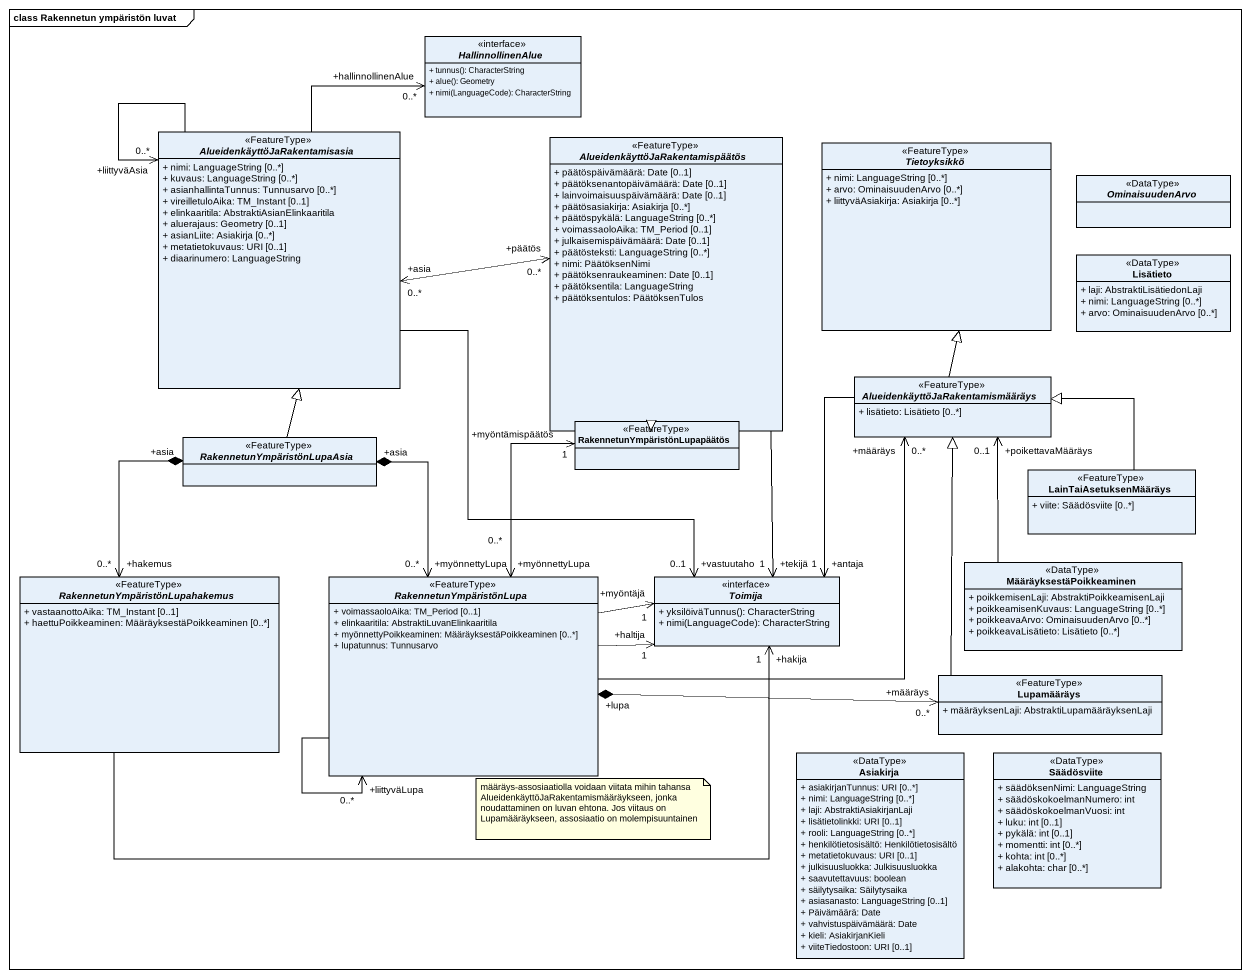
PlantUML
@startuml
mainframe class Rakennetun ympäristön luvat
hide circle
hide empty members
skinparam classAttributeIconSize 0
interface HallinnollinenAlue {
  + tunnus(): CharacterString
  + alue(): Geometry
  + nimi(LanguageCode): CharacterString
}
abstract class "AlueidenkäyttöJaRakentamisasia" as AlueidenkäyttöJaRakentamisas <<FeatureType>> {
  + nimi: LanguageString [0..*]
  + kuvaus: LanguageString [0..*]
  + asianhallintaTunnus: Tunnusarvo [0..*]
  + vireilletuloAika: TM_Instant [0..1]
  + elinkaaritila: AbstraktiAsianElinkaaritila
  + aluerajaus: Geometry [0..1]
  + asianLiite: Asiakirja [0..*]
  + metatietokuvaus: URI [0..1]
  + diaarinumero: LanguageString
}
abstract class "AlueidenkäyttöJaRakentamispäätös" as AlueidenkäyttöJaRakentamispä <<FeatureType>> {
  + päätöspäivämäärä: Date [0..1]
  + päätöksenantopäivämäärä: Date [0..1]
  + lainvoimaisuuspäivämäärä: Date [0..1]
  + päätösasiakirja: Asiakirja [0..*]
  + päätöspykälä: LanguageString [0..*]
  + voimassaoloAika: TM_Period [0..1]
  + julkaisemispäivämäärä: Date [0..1]
  + päätösteksti: LanguageString [0..*]
  + nimi: PäätöksenNimi
  + päätöksenraukeaminen: Date [0..1]
  + päätöksentila: LanguageString
  + päätöksentulos: PäätöksenTulos
}
abstract class Tietoyksikkö <<FeatureType>> {
  + nimi: LanguageString [0..*]
  + arvo: OminaisuudenArvo [0..*]
  + liittyväAsiakirja: Asiakirja [0..*]
}
abstract class OminaisuudenArvo <<DataType>>
class Lisätieto <<DataType>> {
  + laji: AbstraktiLisätiedonLaji
  + nimi: LanguageString [0..*]
  + arvo: OminaisuudenArvo [0..*]
}
abstract class "AlueidenkäyttöJaRakentamismääräys" as AlueidenkäyttöJaRakentamismä <<FeatureType>> {
  + lisätieto: Lisätieto [0..*]
}
abstract class RakennetunYmpäristönLupaAsia <<FeatureType>>
class "RakennetunYmpäristönLupapäätös" as RakennetunYmpäristönLupapäät <<FeatureType>>
class LainTaiAsetuksenMääräys <<FeatureType>> {
  + viite: Säädösviite [0..*]
}
abstract class "RakennetunYmpäristönLupahakemus" as RakennetunYmpäristönLupahake <<FeatureType>> {
  + vastaanottoAika: TM_Instant [0..1]
  + haettuPoikkeaminen: MääräyksestäPoikkeaminen [0..*]
}
abstract class RakennetunYmpäristönLupa <<FeatureType>> {
  + voimassaoloAika: TM_Period [0..1]
  + elinkaaritila: AbstraktiLuvanElinkaaritila
  + myönnettyPoikkeaminen: MääräyksestäPoikkeaminen [0..*]
  + lupatunnus: Tunnusarvo
}
interface Toimija {
  + yksilöiväTunnus(): CharacterString
  + nimi(LanguageCode): CharacterString
}
class MääräyksestäPoikkeaminen <<DataType>> {
  + poikkemisenLaji: AbstraktiPoikkeamisenLaji
  + poikkeamisenKuvaus: LanguageString [0..*]
  + poikkeavaArvo: OminaisuudenArvo [0..*]
  + poikkeavaLisätieto: Lisätieto [0..*]
}
class Lupamääräys <<FeatureType>> {
  + määräyksenLaji: AbstraktiLupamääräyksenLaji
}
class Asiakirja <<DataType>> {
  + asiakirjanTunnus: URI [0..*]
  + nimi: LanguageString [0..*]
  + laji: AbstraktiAsiakirjanLaji
  + lisätietolinkki: URI [0..1]
  + rooli: LanguageString [0..*]
  + henkilötietosisältö: Henkilötietosisältö
  + metatietokuvaus: URI [0..1]
  + julkisuusluokka: Julkisuusluokka
  + saavutettavuus: boolean
  + säilytysaika: Säilytysaika
  + asiasanasto: LanguageString [0..1]
  + Päivämäärä: Date
  + vahvistuspäivämäärä: Date
  + kieli: AsiakirjanKieli
  + viiteTiedostoon: URI [0..1]
}
class Säädösviite <<DataType>> {
  + säädöksenNimi: LanguageString
  + säädöskokoelmanNumero: int
  + säädöskokoelmanVuosi: int
  + luku: int [0..1]
  + pykälä: int [0..1]
  + momentti: int [0..*]
  + kohta: int [0..*]
  + alakohta: char [0..*]
}
AlueidenkäyttöJaRakentamisas -up-> "+hallinnollinenAlue\n0..*" HallinnollinenAlue
AlueidenkäyttöJaRakentamisas --> "+liittyväAsia\n0..*" AlueidenkäyttöJaRakentamisas
AlueidenkäyttöJaRakentamispä "+päätös\n0..*" <-left-> "+asia\n0..*" AlueidenkäyttöJaRakentamisas
AlueidenkäyttöJaRakentamispä --> "+tekijä\n1" Toimija
AlueidenkäyttöJaRakentamismä -up-|> Tietoyksikkö
AlueidenkäyttöJaRakentamismä --> "+antaja\n1" Toimija
RakennetunYmpäristönLupaAsia -up-|> AlueidenkäyttöJaRakentamisas
RakennetunYmpäristönLupaAsia "+asia" *--> "+myönnettyLupa\n0..*" RakennetunYmpäristönLupa
RakennetunYmpäristönLupapäät -up-|> AlueidenkäyttöJaRakentamispä
RakennetunYmpäristönLupapäät "+myöntämispäätös\n1" <--> "+myönnettyLupa\n0..*" RakennetunYmpäristönLupa
LainTaiAsetuksenMääräys -left-|> AlueidenkäyttöJaRakentamismä
RakennetunYmpäristönLupahake "+hakemus\n0..*" <-up-* "+asia" RakennetunYmpäristönLupaAsia
RakennetunYmpäristönLupahake -right-> "+hakija\n1" Toimija
RakennetunYmpäristönLupa -right-> "+määräys\n0..*" AlueidenkäyttöJaRakentamismä
RakennetunYmpäristönLupa --> "+liittyväLupa\n0..*" RakennetunYmpäristönLupa
RakennetunYmpäristönLupa -right-> "+haltija\n1" Toimija
RakennetunYmpäristönLupa -right-> "+myöntäjä\n1" Toimija
Toimija "+vastuutaho\n0..1" <-up- AlueidenkäyttöJaRakentamisas
MääräyksestäPoikkeaminen -up-> "+poikettavaMääräys\n0..1" AlueidenkäyttöJaRakentamismä
Lupamääräys -up-|> AlueidenkäyttöJaRakentamismä
Lupamääräys "+määräys\n0..*" <-left-* "+lupa" RakennetunYmpäristönLupa
note as N1
  määräys-assosiaatiolla voidaan viitata mihin tahansa AlueidenkäyttöJaRakentamismääräykseen, jonka noudattaminen on luvan ehtona. Jos viitaus on Lupamääräykseen, assosiaatio on molempisuuntainen
end note
@enduml
